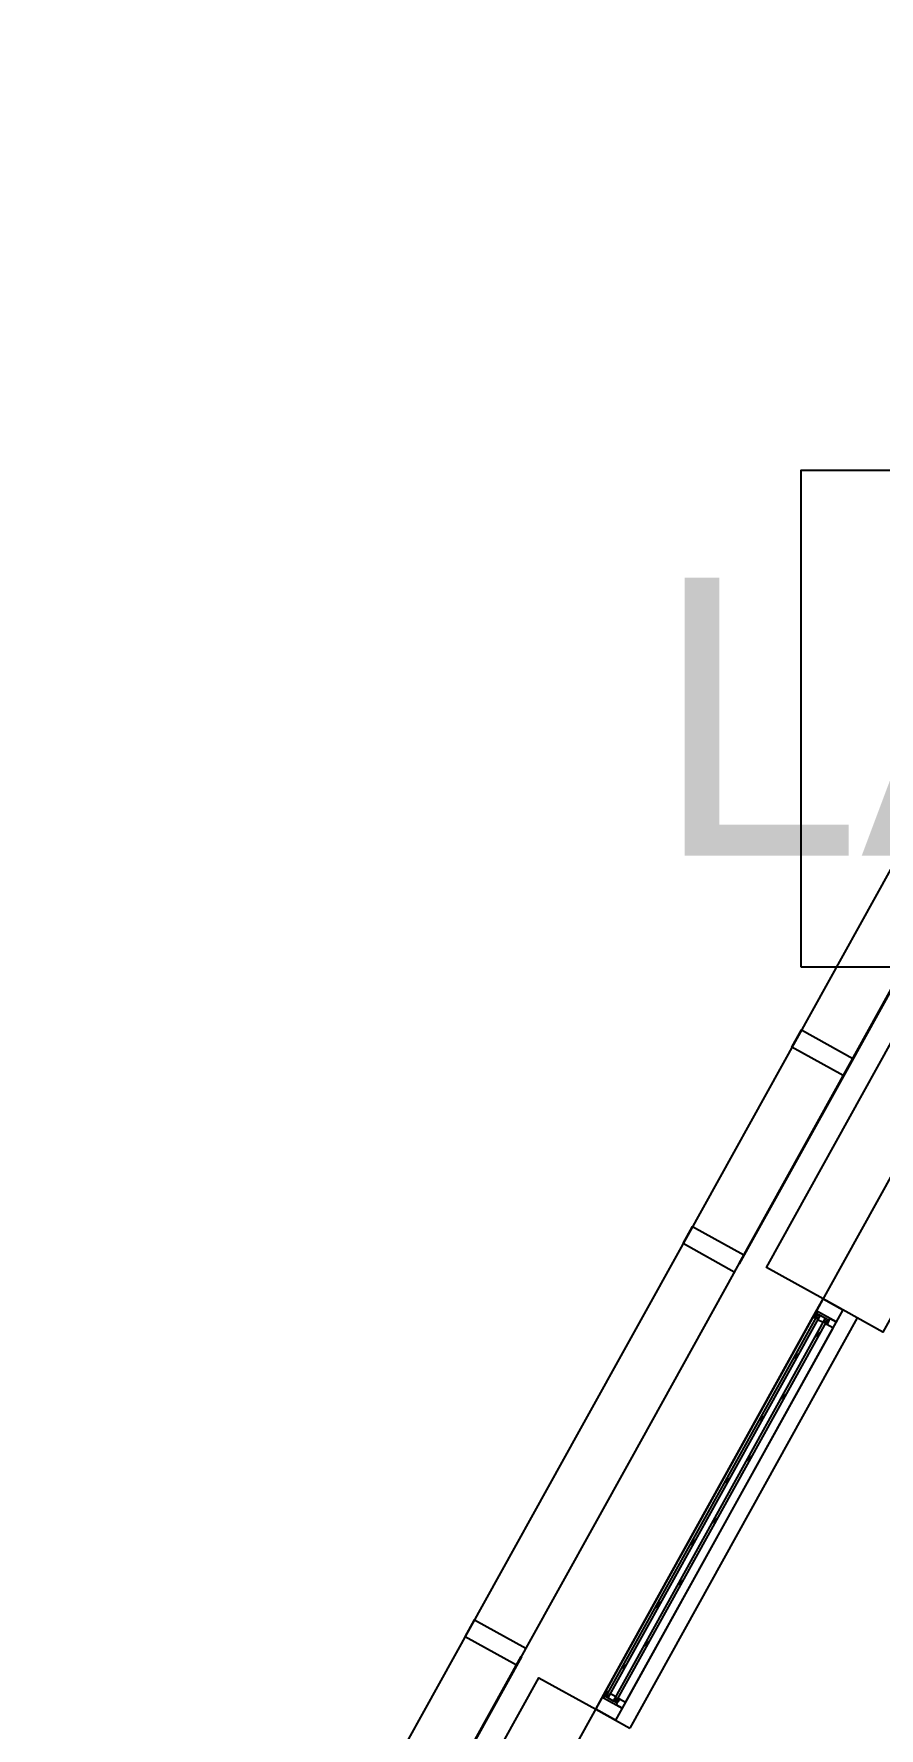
# Model space of a CAD drawing. Header units: metres. Extents: x 3.2 to 22.3, y 0.7 to 22.8.
# Drawn here: x 4.528 to 5.379, y 10.183 to 11.89 of the extents above; entities that cross this region are included whole.
import ezdxf

# ---------------------------------------------------------------- set-up
doc = ezdxf.new("R2010")
doc.units = ezdxf.units.M
for name, color, linetype in [('ARREDI', 9, 'Continuous'), ('INFISSI_VETRATE', 4, 'Continuous'), ('PARETI_STRUTTURE', 7, 'Continuous'), ('WAYFINDING_RIQUADRI', 7, 'Continuous'), ('WAYFINDING_TESTI', 7, 'Continuous')]:
    doc.layers.add(name, color=color, linetype=linetype)

msp = doc.modelspace()

# ---------------------------------------------------------------- linework, layer by layer
at = {"layer": 'ARREDI'}
for points in [[(5.4573, 11.0471), (5.4577, 11.0469), (5.3479, 10.8489), (5.3476, 10.8491)], [(5.3476, 10.8491), (5.3479, 10.8489), (5.2381, 10.6509), (5.2378, 10.6511)], [(5.3357, 10.5922), (5.3169, 10.6026), (5.3135, 10.5964), (5.3123, 10.5971), (5.3225, 10.6154), (5.3424, 10.6044)], [(5.3155, 10.6001), (5.3169, 10.5994), (5.315, 10.5959), (5.3136, 10.5967)], [(5.3169, 10.5945), (5.3194, 10.599), (5.3249, 10.5959), (5.3225, 10.5915)], [(5.3247, 10.5906), (5.3262, 10.5934), (5.328, 10.5925), (5.3264, 10.5896)], [(5.3357, 10.5922), (5.3324, 10.5863), (5.3264, 10.5896), (5.3297, 10.5956)], [(5.0183, 10.2551), (5.0186, 10.2549), (4.9088, 10.0569), (4.9085, 10.0571)], [(5.1201, 10.2032), (5.1134, 10.1911), (5.0934, 10.2022), (5.1035, 10.2205), (5.1047, 10.2199), (5.1013, 10.2137)], [(5.1027, 10.2162), (5.1046, 10.2196), (5.106, 10.2188), (5.1041, 10.2154)], [(5.1082, 10.2179), (5.1137, 10.2149), (5.1112, 10.2104), (5.1057, 10.2135)], [(5.1201, 10.2032), (5.114, 10.2066), (5.1173, 10.2125), (5.1234, 10.2092)], [(5.1156, 10.2135), (5.1173, 10.2125), (5.1157, 10.2097), (5.1141, 10.2106)]]:
    msp.add_lwpolyline(points, close=True, dxfattribs=at)
at = {"layer": 'INFISSI_VETRATE'}
for points in [[(5.3203, 10.5826), (5.3142, 10.5766)], [(5.298, 10.5604), (5.292, 10.5543)], [(5.2856, 10.5201), (5.2796, 10.5141)], [(5.2634, 10.4979), (5.2573, 10.4919)], [(5.251, 10.4577), (5.2449, 10.4516)], [(5.2288, 10.4354), (5.2227, 10.4294)], [(5.2164, 10.3952), (5.2103, 10.3891)], [(5.1941, 10.373), (5.1881, 10.3669)], [(5.1817, 10.3327), (5.1757, 10.3267)], [(5.1595, 10.3105), (5.1535, 10.3044)], [(5.1471, 10.2703), (5.141, 10.2642)], [(5.1249, 10.248), (5.1188, 10.242)]]:
    msp.add_lwpolyline(points, dxfattribs=at)
at = {"layer": 'PARETI_STRUTTURE'}
for points in [[(3.2389, 6.8567), (11.0022, 20.8613)], [(5.4057, 11.0758), (5.2959, 10.8777)], [(5.3225, 10.6154), (5.2653, 10.6471), (5.4753, 11.0259), (5.5325, 10.9942)], [(5.4526, 11.0385), (5.3523, 10.8577)], [(5.2959, 10.8778), (5.1861, 10.6797)], [(5.3428, 10.8405), (5.2426, 10.6597)], [(5.1861, 10.6797), (5.0764, 10.4817)], [(5.4161, 10.6423), (5.3827, 10.582), (5.3569, 10.5963), (5.1278, 10.1831)], [(5.2339, 10.6441), (5.128, 10.4531)], [(5.2079, 10.4088), (5.3225, 10.6154)], [(5.3569, 10.5963), (5.3225, 10.6154)], [(5.3424, 10.6044), (5.3324, 10.5863)], [(5.3123, 10.5971), (5.1035, 10.2205), (5.0942, 10.2037)], [(5.1035, 10.2205), (5.3123, 10.5971)], [(5.1112, 10.2104), (5.3249, 10.5959), (5.327, 10.5948), (5.1133, 10.2093)], [(5.3324, 10.5863), (5.1234, 10.2092)], [(5.3323, 10.586), (5.1235, 10.2094)], [(5.0764, 10.4817), (4.9666, 10.2837)], [(5.128, 10.4531), (5.023, 10.2637)], [(5.0934, 10.2022), (5.2079, 10.4088)], [(4.9666, 10.2837), (4.8568, 10.0857)], [(5.0135, 10.2465), (4.9133, 10.0657)], [(4.7736, 9.6254), (4.7165, 9.6571), (5.0362, 10.2339), (5.0934, 10.2022)], [(5.1234, 10.2092), (5.1134, 10.1911)], [(5.0934, 10.2022), (5.1278, 10.1831)]]:
    msp.add_lwpolyline(points, dxfattribs=at)
for points in [[(5.3007, 10.8864), (5.3523, 10.8577), (5.3428, 10.8405), (5.2911, 10.8691)], [(5.1909, 10.6883), (5.2426, 10.6597), (5.233, 10.6425), (5.1814, 10.6711)], [(5.3225, 10.6154), (5.3424, 10.6044), (5.1134, 10.1911), (5.0934, 10.2022)], [(5.1057, 10.2135), (5.1037, 10.2146), (5.3174, 10.6001), (5.3194, 10.599)], [(5.3174, 10.6001), (5.3194, 10.599), (5.1057, 10.2135), (5.1037, 10.2146)], [(5.1112, 10.2104), (5.3249, 10.5959), (5.327, 10.5948), (5.1133, 10.2093)], [(4.9714, 10.2923), (5.023, 10.2637), (5.0135, 10.2465), (4.9618, 10.2751)]]:
    msp.add_lwpolyline(points, close=True, dxfattribs=at)
at = {"layer": 'WAYFINDING_RIQUADRI'}
msp.add_lwpolyline([(5.3, 10.95), (8.5, 10.95), (8.5, 11.45), (5.3, 11.45)], close=True, dxfattribs=at)

# ---------------------------------------------------------------- texts
at = {"layer": 'WAYFINDING_TESTI', "insert": (6.9, 11.2), "char_height": 0.28, "attachment_point": 5}
msp.add_mtext('LAB. INFORMATICA', dxfattribs=at)

doc.saveas('drawing.dxf')
